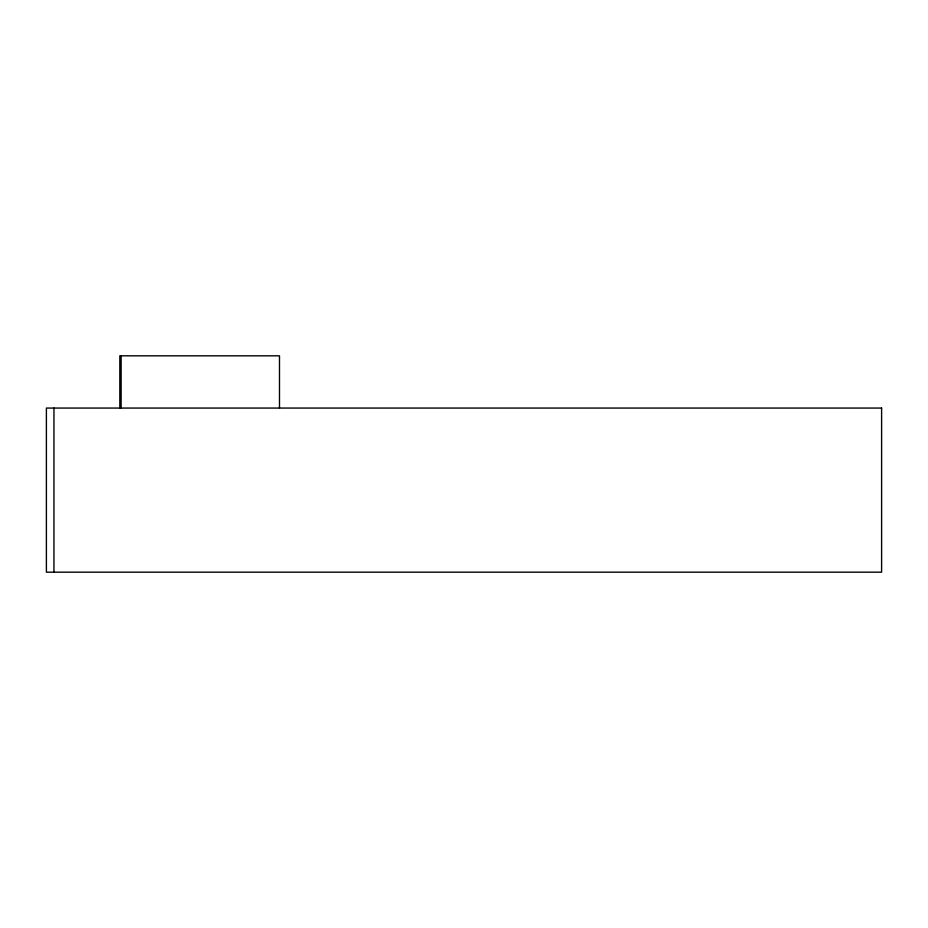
<?xml version="1.0" encoding="UTF-8"?>
<svg xmlns="http://www.w3.org/2000/svg" width="928" height="928" viewBox="0 0 928 928"><rect width="100%" height="100%" fill="white"/><g stroke="black" fill="none" stroke-linecap="round" stroke-linejoin="round"><path stroke-width="1.39" d="M279.49 408.065L279.49 355.818L119.828 355.818L119.828 408.065M121.127 355.818L121.127 408.065M53.952 408.065L53.952 572.182M881.6 408.065L46.4 408.065L46.4 572.182L881.6 572.182L881.6 408.065"/></g></svg>
